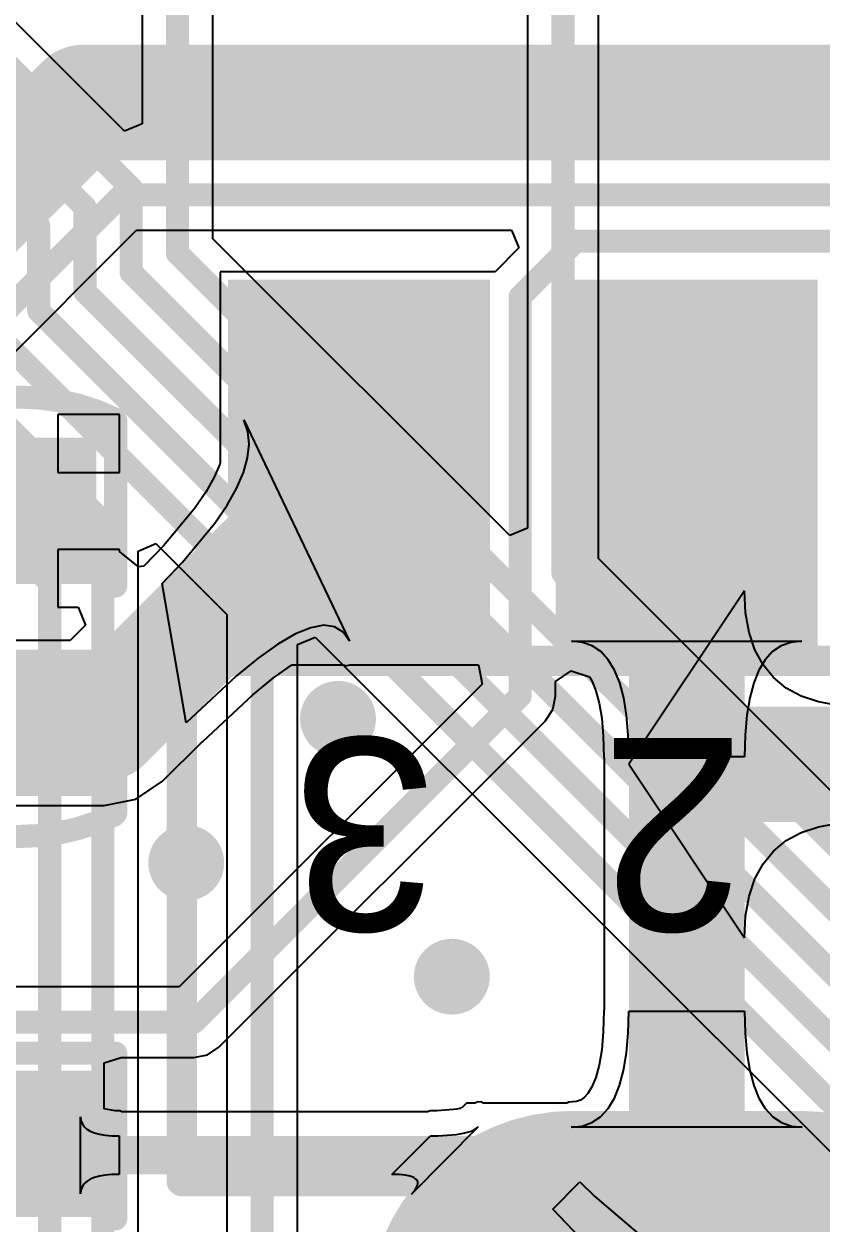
# Model space of a CAD drawing. Header units: millimetres. Extents: x 6.03 to 8.53, y 10.22 to 11.81.
# Drawn here: x 6.9481 to 7.1551, y 10.5953 to 10.9067 of the extents above; entities that cross this region are included whole.
import ezdxf

# ---------------------------------------------------------------- set-up
doc = ezdxf.new("R2010")
doc.units = ezdxf.units.MM
doc.header["$MEASUREMENT"] = 0
for name, color, linetype in [('BottomLayer', 5, 'Continuous'), ('MultiLayer', 9, 'Continuous'), ('TopLayer', 1, 'Continuous'), ('TopOverlay', 2, 'Continuous'), ('TopPaste', 8, 'Continuous'), ('TopSolder', 216, 'Continuous')]:
    doc.layers.add(name, color=color, linetype=linetype)

# ---------------------------------------------------------------- blocks, each defined once
blk = doc.blocks.new('SOT_223_10')
at = {"layer": 'TopLayer', "const_width": 0.09842}
blk.add_lwpolyline([(-0.02943, 0.2215), (0.02963, 0.2215)], dxfattribs=at)
at = {"layer": 'TopLayer', "const_width": 0.04921}
for points in [[(-0.05403, 0.2215, 1), (-0.00482, 0.2215, 1)], [(0.00502, 0.2215, 1), (0.05423, 0.2215, 1)]]:
    blk.add_lwpolyline(points, format="xyb", close=True, dxfattribs=at)
at = {"layer": 'TopLayer'}
for points in [[(0.0301, -0.0435), (0.0301, 0.0465), (-0.0299, -0.0435), (-0.0299, 0.0465)], [(0.1151, -0.0435), (0.1151, 0.0465), (0.0551, -0.0435), (0.0551, 0.0465)]]:
    blk.add_solid(points, dxfattribs=at)
at = {"layer": 'TopOverlay', "const_width": 0.00787}
for points in [[(0.0601, 0.2615), (0.0601, 0.1815)], [(0.1311, 0.1865), (-0.1326, 0.1865)], [(0.1311, 0.1865), (0.1311, 0.0515)], [(0.1311, 0.0515), (-0.1326, 0.0515)]]:
    blk.add_lwpolyline(points, dxfattribs=at)
at = {"layer": 'TopOverlay', "const_width": 0.00394}
for points in [[(0.12913, 0.1865, 1), (0.13307, 0.1865, 1)], [(0.12913, 0.1865, 1), (0.13307, 0.1865, 1)], [(0.05813, 0.1815, 1), (0.06207, 0.1815, 1)], [(0.12913, 0.0515, 1), (0.13307, 0.0515, 1)], [(0.12913, 0.0515, 1), (0.13307, 0.0515, 1)]]:
    blk.add_lwpolyline(points, format="xyb", close=True, dxfattribs=at)
at = {"layer": 'TopPaste', "const_width": 0.09842}
blk.add_lwpolyline([(-0.02943, 0.2215), (0.02963, 0.2215)], dxfattribs=at)
at = {"layer": 'TopPaste', "const_width": 0.04921}
for points in [[(-0.05403, 0.2215, 1), (-0.00482, 0.2215, 1)], [(0.00502, 0.2215, 1), (0.05423, 0.2215, 1)]]:
    blk.add_lwpolyline(points, format="xyb", close=True, dxfattribs=at)
at = {"layer": 'TopPaste'}
for points in [[(0.0301, -0.0435), (0.0301, 0.0465), (-0.0299, -0.0435), (-0.0299, 0.0465)], [(0.1151, -0.0435), (0.1151, 0.0465), (0.0551, -0.0435), (0.0551, 0.0465)]]:
    blk.add_solid(points, dxfattribs=at)
at = {"layer": 'TopSolder', "const_width": 0.10643}
blk.add_lwpolyline([(-0.02943, 0.2215), (0.02963, 0.2215)], dxfattribs=at)
at = {"layer": 'TopSolder', "const_width": 0.05321}
for points in [[(-0.05603, 0.2215, 1), (-0.00282, 0.2215, 1)], [(0.00302, 0.2215, 1), (0.05623, 0.2215, 1)]]:
    blk.add_lwpolyline(points, format="xyb", close=True, dxfattribs=at)
at = {"layer": 'TopSolder'}
for points in [[(0.0341, -0.0475), (0.0341, 0.0505), (-0.0339, -0.0475), (-0.0339, 0.0505)], [(0.1191, -0.0475), (0.1191, 0.0505), (0.0511, -0.0475), (0.0511, 0.0505)]]:
    blk.add_solid(points, dxfattribs=at)
at = {"layer": 'TopOverlay'}
for s, p in [('2', (-0.0149, 0.0715)), ('3', (0.0651, 0.0715))]:
    blk.add_text(s, height=0.05, dxfattribs=at).set_placement(p)
blk = doc.blocks.new('C0603_12')
at = {"layer": 'TopLayer'}
for points in [[(-0.0125, 0.016), (-0.0425, 0.016), (-0.0125, -0.016), (-0.0425, -0.016)], [(0.0425, 0.016), (0.0125, 0.016), (0.0425, -0.016), (0.0125, -0.016)]]:
    blk.add_solid(points, dxfattribs=at)
at = {"layer": 'TopOverlay', "const_width": 0.006}
for points in [[(-0.05154, -0.02444, -0.22601), (-0.05133, 0.02486)], [(0.05154, 0.02444, -0.227259), (0.05134, -0.02486)]]:
    blk.add_lwpolyline(points, format="xyb", dxfattribs=at)
at = {"layer": 'TopOverlay', "const_width": 0.003}
for points in [[(-0.05284, 0.02486, 1), (-0.04983, 0.02486, 1)], [(-0.0525, 0.025, 1), (-0.0495, 0.025, 1)], [(-0.0095, 0.025, 1), (-0.0065, 0.025, 1)], [(0.0065, 0.025, 1), (0.0095, 0.025, 1)], [(0.0495, 0.025, 1), (0.0525, 0.025, 1)], [(0.05004, 0.02444, 1), (0.05304, 0.02444, 1)], [(-0.05304, -0.02444, 1), (-0.05004, -0.02444, 1)], [(-0.0525, -0.025, 1), (-0.0495, -0.025, 1)], [(-0.0095, -0.025, 1), (-0.0065, -0.025, 1)], [(0.0065, -0.025, 1), (0.0095, -0.025, 1)], [(0.0495, -0.025, 1), (0.0525, -0.025, 1)], [(0.04984, -0.02486, 1), (0.05284, -0.02486, 1)]]:
    blk.add_lwpolyline(points, format="xyb", close=True, dxfattribs=at)
at = {"layer": 'TopOverlay', "const_width": 0.006}
for points in [[(-0.008, 0.025), (-0.051, 0.025)], [(0.051, 0.025), (0.008, 0.025)], [(-0.008, -0.025), (-0.051, -0.025)], [(0.051, -0.025), (0.008, -0.025)]]:
    blk.add_lwpolyline(points, dxfattribs=at)
at = {"layer": 'TopPaste'}
for points in [[(-0.0125, 0.016), (-0.0425, 0.016), (-0.0125, -0.016), (-0.0425, -0.016)], [(0.0425, 0.016), (0.0125, 0.016), (0.0425, -0.016), (0.0125, -0.016)]]:
    blk.add_solid(points, dxfattribs=at)
at = {"layer": 'TopSolder'}
for points in [[(-0.0085, 0.02), (-0.0465, 0.02), (-0.0085, -0.02), (-0.0465, -0.02)], [(0.0465, 0.02), (0.0085, 0.02), (0.0465, -0.02), (0.0085, -0.02)]]:
    blk.add_solid(points, dxfattribs=at)
blk = doc.blocks.new('0603_32')
at = {"layer": 'TopLayer'}
for points in [[(-0.0425, -0.016), (-0.0125, -0.016), (-0.0425, 0.016), (-0.0125, 0.016)], [(0.0125, -0.016), (0.0425, -0.016), (0.0125, 0.016), (0.0425, 0.016)]]:
    blk.add_solid(points, dxfattribs=at)
at = {"layer": 'TopOverlay', "const_width": 0.006}
for points in [[(-0.051, 0.025), (-0.051, -0.025)], [(-0.051, 0.025), (-0.008, 0.025)], [(0.008, 0.025), (0.051, 0.025)], [(0.051, 0.025), (0.051, -0.025)], [(-0.051, -0.025), (-0.008, -0.025)], [(0.008, -0.025), (0.051, -0.025)]]:
    blk.add_lwpolyline(points, dxfattribs=at)
at = {"layer": 'TopOverlay', "const_width": 0.003}
for points in [[(-0.0525, 0.025, 1), (-0.0495, 0.025, 1)], [(-0.0525, 0.025, 1), (-0.0495, 0.025, 1)], [(-0.0095, 0.025, 1), (-0.0065, 0.025, 1)], [(0.0065, 0.025, 1), (0.0095, 0.025, 1)], [(0.0495, 0.025, 1), (0.0525, 0.025, 1)], [(0.0495, 0.025, 1), (0.0525, 0.025, 1)], [(-0.0525, -0.025, 1), (-0.0495, -0.025, 1)], [(-0.0525, -0.025, 1), (-0.0495, -0.025, 1)], [(-0.0095, -0.025, 1), (-0.0065, -0.025, 1)], [(0.0065, -0.025, 1), (0.0095, -0.025, 1)], [(0.0495, -0.025, 1), (0.0525, -0.025, 1)], [(0.0495, -0.025, 1), (0.0525, -0.025, 1)]]:
    blk.add_lwpolyline(points, format="xyb", close=True, dxfattribs=at)
at = {"layer": 'TopPaste'}
for points in [[(-0.0425, -0.016), (-0.0125, -0.016), (-0.0425, 0.016), (-0.0125, 0.016)], [(0.0125, -0.016), (0.0425, -0.016), (0.0125, 0.016), (0.0425, 0.016)]]:
    blk.add_solid(points, dxfattribs=at)
at = {"layer": 'TopSolder'}
for points in [[(-0.0465, -0.02), (-0.0085, -0.02), (-0.0465, 0.02), (-0.0085, 0.02)], [(0.0085, -0.02), (0.0465, -0.02), (0.0085, 0.02), (0.0465, 0.02)]]:
    blk.add_solid(points, dxfattribs=at)

msp = doc.modelspace()

# ---------------------------------------------------------------- linework, layer by layer
at = {"layer": 'BottomLayer'}
for p, q in [((6.9741, 10.87895), (6.92318, 10.92986)), ((6.97872, 10.92578), (6.97872, 10.88086)), ((6.99707, 10.85099), (6.99707, 10.92578)), ((7.07872, 10.92578), (7.07872, 10.77587)), ((7.09707, 10.76796), (7.09707, 10.92578)), ((6.97872, 10.88086), (6.9741, 10.87895)), ((7.0741, 10.77396), (6.99707, 10.85099)), ((7.07872, 10.77587), (7.0741, 10.77396)), ((6.97768, 10.76994), (6.9823, 10.77185)), ((6.9823, 10.77185), (7.00065, 10.7535)), ((6.97768, 10.57798), (6.97768, 10.76994)), ((7.19374, 10.67129), (7.09707, 10.76796)), ((7.00065, 10.7535), (7.00065, 10.57852)), ((7.019, 10.74566), (7.02362, 10.74757)), ((7.02362, 10.74757), (7.19107, 10.58013)), ((7.019, 10.52411), (7.019, 10.74566))]:
    msp.add_line(p, q, dxfattribs=at)
at = {"layer": 'BottomLayer', "const_width": 0.006}
for points in [[(6.98789, 10.84719), (6.98789, 10.96738)], [(7.08789, 10.76416), (7.08789, 10.96738)], [(6.91669, 10.92338), (6.97589, 10.86417)], [(6.91172, 10.91138), (6.96389, 10.8592)], [(6.90675, 10.89938), (6.95189, 10.85423)], [(6.83661, 10.87992), (6.95472, 10.76181)], [(6.86614, 10.87992), (6.9685, 10.77756)], [(6.97589, 10.84222), (6.97589, 10.86417)], [(6.96389, 10.83725), (6.96389, 10.8592)], [(6.95189, 10.83228), (6.95189, 10.85423)], [(6.98789, 10.84719), (7.2091, 10.62598)], [(6.97589, 10.84222), (7.20591, 10.61221)], [(6.96389, 10.83725), (7.20253, 10.59861)], [(6.95189, 10.83228), (7.19756, 10.58661)], [(6.93989, 10.82723), (7.00983, 10.7573)], [(6.9685, 10.47638), (6.9685, 10.77756)], [(7.08789, 10.76416), (7.21407, 10.63798)], [(6.95472, 10.49213), (6.95472, 10.76181)], [(7.00983, 10.50787), (7.00983, 10.7573)]]:
    msp.add_lwpolyline(points, dxfattribs=at)
at = {"layer": 'BottomLayer'}
for points, const_width in [([(6.97439, 10.86417, 1), (6.97739, 10.86417, 1)], 0.003), ([(6.97439, 10.86417, 1), (6.97739, 10.86417, 1)], 0.003), ([(6.96239, 10.8592, 1), (6.96539, 10.8592, 1)], 0.003), ([(6.96239, 10.8592, 1), (6.96539, 10.8592, 1)], 0.003), ([(6.95039, 10.85423, 1), (6.95339, 10.85423, 1)], 0.003), ([(6.95039, 10.85423, 1), (6.95339, 10.85423, 1)], 0.003), ([(6.98639, 10.84719, 1), (6.98939, 10.84719, 1)], 0.003), ([(6.98639, 10.84719, 1), (6.98939, 10.84719, 1)], 0.003), ([(6.97439, 10.84222, 1), (6.97739, 10.84222, 1)], 0.003), ([(6.97439, 10.84222, 1), (6.97739, 10.84222, 1)], 0.003), ([(6.96239, 10.83725, 1), (6.96539, 10.83725, 1)], 0.003), ([(6.96239, 10.83725, 1), (6.96539, 10.83725, 1)], 0.003), ([(6.95039, 10.83228, 1), (6.95339, 10.83228, 1)], 0.003), ([(6.95039, 10.83228, 1), (6.95339, 10.83228, 1)], 0.003), ([(6.967, 10.77756, 1), (6.97, 10.77756, 1)], 0.003), ([(6.967, 10.77756, 1), (6.97, 10.77756, 1)], 0.003), ([(7.08639, 10.76416, 1), (7.08939, 10.76416, 1)], 0.003), ([(7.08639, 10.76416, 1), (7.08939, 10.76416, 1)], 0.003), ([(6.95322, 10.76181, 1), (6.95622, 10.76181, 1)], 0.003), ([(6.95322, 10.76181, 1), (6.95622, 10.76181, 1)], 0.003), ([(7.00833, 10.7573, 1), (7.01133, 10.7573, 1)], 0.003), ([(7.00833, 10.7573, 1), (7.01133, 10.7573, 1)], 0.003), ([(7.02461, 10.72638, 1), (7.03445, 10.72638, 1)], 0.00984), ([(6.98524, 10.68898, 1), (6.99508, 10.68898, 1)], 0.00984), ([(7.05413, 10.65945, 1), (7.06398, 10.65945, 1)], 0.00984)]:
    msp.add_lwpolyline(points, format="xyb", close=True, dxfattribs=dict(at, const_width=const_width))
at = {"layer": 'MultiLayer', "const_width": 0.00984}
for points in [[(7.02461, 10.72638, 1), (7.03445, 10.72638, 1)], [(6.98524, 10.68898, 1), (6.99508, 10.68898, 1)], [(7.05413, 10.65945, 1), (7.06398, 10.65945, 1)]]:
    msp.add_lwpolyline(points, format="xyb", close=True, dxfattribs=at)
at = {"layer": 'TopLayer'}
for p, q in [((6.94004, 10.81597), (6.97729, 10.85322)), ((6.97729, 10.85322), (7.07455, 10.85322)), ((7.07455, 10.85322), (7.07646, 10.8486)), ((7.07646, 10.8486), (7.07028, 10.84242)), ((7.07028, 10.84241), (6.99898, 10.84241)), ((6.99898, 10.84241), (6.99898, 10.80613)), ((7.07028, 10.84242), (7.07028, 10.84241)), ((6.99898, 10.80613), (6.99898, 10.80612)), ((6.99898, 10.80612), (6.99898, 10.80607)), ((6.99898, 10.80607), (6.99898, 10.80232)), ((6.97285, 10.80535), (6.95685, 10.80535)), ((6.95685, 10.80535), (6.95685, 10.79035)), ((6.97285, 10.79035), (6.97285, 10.80535)), ((6.99898, 10.80232), (6.99895, 10.80187)), ((7.00612, 10.80095), (7.0051, 10.80396)), ((7.0051, 10.80396), (7.03253, 10.74653)), ((6.99895, 10.80187), (6.99898, 10.80178)), ((6.99898, 10.80178), (6.99898, 10.79288)), ((7.00644, 10.79767), (7.00612, 10.80095)), ((7.00607, 10.79411), (7.00644, 10.79767)), ((7.005, 10.79028), (7.00607, 10.79411)), ((6.95685, 10.79035), (6.97285, 10.79035)), ((6.99886, 10.79245), (6.9974, 10.78907)), ((6.99898, 10.79288), (6.99886, 10.79245)), ((7.00322, 10.78617), (7.005, 10.79028)), ((6.9974, 10.78907), (6.99523, 10.78522)), ((6.99523, 10.78522), (6.99239, 10.78106)), ((7.00075, 10.7818), (7.00322, 10.78617)), ((6.99239, 10.78106), (6.98431, 10.77134)), ((6.99758, 10.77714), (7.00075, 10.7818)), ((6.98915, 10.76701), (6.99758, 10.77714)), ((6.98431, 10.77134), (6.9792, 10.76603)), ((6.97285, 10.77035), (6.95685, 10.77035)), ((6.95685, 10.77035), (6.95685, 10.75535)), ((6.97285, 10.76978), (6.97285, 10.77035)), ((6.97774, 10.76584), (6.97285, 10.76978)), ((6.9792, 10.76603), (6.97774, 10.76584)), ((6.98389, 10.76153), (6.98915, 10.76701)), ((6.9901, 10.72532), (6.98389, 10.76153)), ((7.13498, 10.75957), (7.10498, 10.71457)), ((7.13528, 10.75387), (7.13498, 10.75957)), ((6.95685, 10.75535), (6.9621, 10.75535)), ((6.9621, 10.75535), (6.96401, 10.75073)), ((7.13618, 10.74877), (7.13528, 10.75387)), ((6.96401, 10.75073), (6.96001, 10.74673)), ((7.02245, 10.75003), (7.01849, 10.74841)), ((7.02583, 10.75065), (7.02245, 10.75003)), ((7.02863, 10.75028), (7.02583, 10.75065)), ((7.03087, 10.74891), (7.02863, 10.75028)), ((6.96001, 10.74673), (6.80118, 10.74673)), ((7.01849, 10.74841), (7.01396, 10.74579)), ((7.03253, 10.74653), (7.03087, 10.74891)), ((7.09293, 10.74623), (7.0901, 10.74653)), ((7.0901, 10.74653), (7.14986, 10.74653)), ((7.09546, 10.74533), (7.09293, 10.74623)), ((7.13768, 10.74427), (7.13618, 10.74877)), ((7.14703, 10.74623), (7.1445, 10.74533)), ((7.14986, 10.74653), (7.14703, 10.74623)), ((7.01396, 10.74579), (7.00886, 10.74217)), ((7.09769, 10.74383), (7.09546, 10.74533)), ((7.09962, 10.74173), (7.09769, 10.74383)), ((7.13978, 10.74037), (7.13768, 10.74427)), ((7.14227, 10.74383), (7.14034, 10.74173)), ((7.1445, 10.74533), (7.14227, 10.74383)), ((7.00886, 10.74217), (7.00318, 10.73755)), ((7.01279, 10.737), (7.01747, 10.74032)), ((7.01747, 10.74032), (7.01764, 10.74041)), ((7.01764, 10.74041), (7.03036, 10.74041)), ((7.03036, 10.74041), (7.03036, 10.74041)), ((7.03036, 10.74041), (7.03042, 10.74041)), ((7.03042, 10.74041), (7.03096, 10.74041)), ((7.03096, 10.74041), (7.03139, 10.74014)), ((7.03139, 10.74014), (7.03264, 10.74041)), ((7.03264, 10.74041), (7.06597, 10.74041)), ((7.06597, 10.74041), (7.06692, 10.73541)), ((7.10126, 10.73903), (7.09962, 10.74173)), ((7.14034, 10.74173), (7.1387, 10.73903)), ((7.14248, 10.73707), (7.13978, 10.74037)), ((7.00318, 10.73755), (6.9901, 10.72532)), ((7.00745, 10.73265), (7.01279, 10.737)), ((7.08595, 10.73605), (7.09, 10.73888)), ((7.09, 10.73888), (7.09474, 10.73727)), ((7.09474, 10.73727), (7.09544, 10.73611)), ((7.1026, 10.73573), (7.10126, 10.73903)), ((7.1387, 10.73903), (7.13736, 10.73573)), ((7.14578, 10.73437), (7.14248, 10.73707)), ((7.06692, 10.73541), (6.98833, 10.65681)), ((7.08595, 10.73228), (7.08595, 10.73605)), ((7.09544, 10.73611), (7.09643, 10.73367)), ((7.10364, 10.73183), (7.1026, 10.73573)), ((7.13736, 10.73573), (7.13632, 10.73183)), ((7.14968, 10.73227), (7.14578, 10.73437)), ((6.99453, 10.72058), (7.00745, 10.73265)), ((7.08525, 10.72877), (7.08595, 10.73228)), ((7.09643, 10.73367), (7.09728, 10.73046)), ((7.10438, 10.72733), (7.10364, 10.73183)), ((7.13632, 10.73183), (7.13557, 10.72733)), ((7.15418, 10.73077), (7.14968, 10.73227)), ((7.15928, 10.72987), (7.15418, 10.73077)), ((7.08326, 10.7258), (7.08525, 10.72877)), ((7.09728, 10.73046), (7.09794, 10.72652)), ((6.99861, 10.64115), (7.08326, 10.7258)), ((7.09794, 10.72652), (7.09834, 10.72186)), ((7.10483, 10.72223), (7.10438, 10.72733)), ((7.13557, 10.72733), (7.13513, 10.72223)), ((7.09834, 10.72186), (7.09849, 10.71636)), ((7.10498, 10.71653), (7.10483, 10.72223)), ((7.13513, 10.72223), (7.13498, 10.71653)), ((6.98402, 10.71017), (6.99435, 10.72051)), ((6.99435, 10.72051), (6.99453, 10.72058)), ((7.09849, 10.71636), (7.09857, 10.71618)), ((7.09857, 10.71618), (7.09857, 10.65086)), ((7.13498, 10.71653), (7.10498, 10.71653)), ((7.10498, 10.71457), (7.10498, 10.71457)), ((7.10498, 10.71457), (7.10498, 10.71457)), ((7.10498, 10.71457), (7.10498, 10.71457)), ((7.10498, 10.71457), (7.10498, 10.71457)), ((7.10498, 10.71457), (7.10498, 10.71457)), ((7.10498, 10.71457), (7.10498, 10.71457)), ((7.10498, 10.71457), (7.10498, 10.71457)), ((7.10498, 10.71457), (7.10498, 10.71457)), ((7.10498, 10.71457), (7.10498, 10.71457)), ((7.10498, 10.71457), (7.10498, 10.71457)), ((7.10498, 10.71457), (7.13498, 10.66957)), ((6.97707, 10.70553), (6.98402, 10.71017)), ((6.89334, 10.7039), (6.96888, 10.7039)), ((6.96888, 10.7039), (6.97707, 10.70553)), ((7.14578, 10.69477), (7.14968, 10.69687)), ((7.14968, 10.69687), (7.15418, 10.69837)), ((7.15418, 10.69837), (7.15928, 10.69927)), ((7.14248, 10.69207), (7.14578, 10.69477)), ((7.13978, 10.68877), (7.14248, 10.69207)), ((7.13768, 10.68487), (7.13978, 10.68877)), ((7.13618, 10.68037), (7.13768, 10.68487)), ((7.13528, 10.67527), (7.13618, 10.68037)), ((7.13498, 10.66957), (7.13528, 10.67527)), ((6.98833, 10.65681), (6.91978, 10.65681)), ((7.09849, 10.65068), (7.09834, 10.64515)), ((7.09857, 10.65086), (7.09849, 10.65068)), ((7.10483, 10.64478), (7.10498, 10.65051)), ((7.10498, 10.65051), (7.13498, 10.65051)), ((7.13498, 10.65051), (7.13513, 10.64478)), ((7.09834, 10.64515), (7.09793, 10.64048)), ((7.10438, 10.63966), (7.10483, 10.64478)), ((7.13513, 10.64478), (7.13558, 10.63966)), ((6.99564, 10.63916), (6.99861, 10.64115)), ((7.09793, 10.64048), (7.09727, 10.63652)), ((6.96885, 10.63708), (6.97328, 10.63846)), ((6.97328, 10.63846), (6.99213, 10.63846)), ((6.99213, 10.63846), (6.99564, 10.63916)), ((7.10363, 10.63514), (7.10438, 10.63966)), ((7.13558, 10.63966), (7.13633, 10.63514)), ((6.96885, 10.62512), (6.96885, 10.63708)), ((7.09727, 10.63652), (7.09641, 10.6333)), ((7.10258, 10.63123), (7.10363, 10.63514)), ((7.13633, 10.63514), (7.13738, 10.63123)), ((7.09641, 10.6333), (7.09541, 10.63085)), ((7.10123, 10.62792), (7.10258, 10.63123)), ((7.13738, 10.63123), (7.13873, 10.62792)), ((7.09338, 10.62807), (7.09244, 10.62744)), ((7.09437, 10.62914), (7.09338, 10.62807)), ((7.09541, 10.63085), (7.09437, 10.62914)), ((7.09958, 10.6252), (7.10123, 10.62792)), ((7.13873, 10.62792), (7.14038, 10.6252)), ((6.97175, 10.62463), (6.96885, 10.62512)), ((7.05953, 10.62495), (7.05516, 10.62463)), ((7.06037, 10.62509), (7.05953, 10.62495)), ((7.0611, 10.62525), (7.06037, 10.62509)), ((7.06157, 10.6254), (7.0611, 10.62525)), ((7.06165, 10.62543), (7.06157, 10.6254)), ((7.06284, 10.62663), (7.06165, 10.62543)), ((7.06498, 10.62663), (7.06284, 10.62663)), ((7.06587, 10.627), (7.06498, 10.62663)), ((7.0662, 10.62687), (7.06587, 10.627)), ((7.06654, 10.62697), (7.0662, 10.62687)), ((7.06719, 10.62663), (7.06654, 10.62697)), ((7.08889, 10.62663), (7.06719, 10.62663)), ((7.0893, 10.62684), (7.08889, 10.62663)), ((7.09138, 10.62706), (7.0893, 10.62684)), ((7.09244, 10.62744), (7.09138, 10.62706)), ((7.09763, 10.6231), (7.09958, 10.6252)), ((7.14038, 10.6252), (7.14233, 10.6231)), ((6.96273, 10.60311), (6.96273, 10.62311)), ((6.96273, 10.62311), (6.96283, 10.62216)), ((6.96283, 10.62216), (6.96313, 10.62131)), ((6.9729, 10.6246), (6.97175, 10.62463)), ((6.97348, 10.62435), (6.9729, 10.6246)), ((6.97359, 10.62433), (6.97348, 10.62435)), ((7.05278, 10.62433), (6.97359, 10.62433)), ((7.05343, 10.62461), (7.05278, 10.62433)), ((7.05516, 10.62463), (7.05343, 10.62461)), ((7.09283, 10.62069), (7.09538, 10.62159)), ((7.09538, 10.62159), (7.09763, 10.6231)), ((7.14233, 10.6231), (7.14458, 10.62159)), ((7.14458, 10.62159), (7.14713, 10.62069)), ((6.96313, 10.62131), (6.96363, 10.62056)), ((6.96363, 10.62056), (6.96433, 10.61991)), ((6.96433, 10.61991), (6.96523, 10.61936)), ((6.96523, 10.61936), (6.96633, 10.61891)), ((6.96633, 10.61891), (6.96763, 10.61856)), ((6.96763, 10.61856), (6.96913, 10.61831)), ((7.0659, 10.62051), (7.0486, 10.60303)), ((7.05544, 10.61814), (7.06029, 10.6185)), ((7.06029, 10.6185), (7.06161, 10.61871)), ((7.06161, 10.61871), (7.06277, 10.61897)), ((7.06277, 10.61897), (7.06378, 10.61928)), ((7.06378, 10.61928), (7.06464, 10.61964)), ((7.06464, 10.61964), (7.06535, 10.62005)), ((7.06535, 10.62005), (7.0659, 10.62051)), ((7.08998, 10.62039), (7.09283, 10.62069)), ((7.14998, 10.62039), (7.08998, 10.62039)), ((7.14713, 10.62069), (7.14998, 10.62039)), ((6.96913, 10.61831), (6.97083, 10.61816)), ((6.97083, 10.61816), (6.97273, 10.61811)), ((6.97273, 10.61811), (6.97273, 10.60811)), ((7.04351, 10.60811), (7.05351, 10.61811)), ((7.05351, 10.61811), (7.05544, 10.61814)), ((6.96433, 10.60631), (6.96363, 10.60566)), ((6.96523, 10.60686), (6.96433, 10.60631)), ((6.96633, 10.60731), (6.96523, 10.60686)), ((6.96763, 10.60766), (6.96633, 10.60731)), ((6.96913, 10.60791), (6.96763, 10.60766)), ((6.97083, 10.60806), (6.96913, 10.60791)), ((6.97273, 10.60811), (6.97083, 10.60806)), ((7.04538, 10.60806), (7.04351, 10.60811)), ((7.04695, 10.60791), (7.04538, 10.60806)), ((7.04822, 10.60765), (7.04695, 10.60791)), ((7.04918, 10.6073), (7.04822, 10.60765)), ((7.04984, 10.60684), (7.04918, 10.6073)), ((7.0502, 10.60628), (7.04984, 10.60684)), ((7.05025, 10.60562), (7.0502, 10.60628)), ((7.08523, 10.59909), (7.0923, 10.60616)), ((7.0923, 10.60616), (7.09613, 10.60241)), ((6.96283, 10.60406), (6.96273, 10.60311)), ((6.96313, 10.60491), (6.96283, 10.60406)), ((6.96363, 10.60566), (6.96313, 10.60491)), ((7.0486, 10.60303), (7.04945, 10.60399)), ((7.04945, 10.60399), (7.05, 10.60486)), ((7.05, 10.60486), (7.05025, 10.60562)), ((7.09613, 10.60241), (7.10909, 10.59135)), ((7.09234, 10.59167), (7.08523, 10.59909))]:
    msp.add_line(p, q, dxfattribs=at)
for points, const_width in [([(6.92361, 10.84646), (6.96354, 10.88639)], 0.03), ([(6.96354, 10.88639), (7.26699, 10.88639)], 0.03), ([(6.93355, 10.82246), (6.97348, 10.86239)], 0.006), ([(6.97348, 10.86239), (7.238, 10.86239)], 0.006), ([(7.07677, 10.83593), (7.09123, 10.85039)], 0.006), ([(7.09123, 10.85039), (7.22047, 10.85039)], 0.006), ([(7.07677, 10.73228), (7.07677, 10.83593)], 0.006), ([(6.96888, 10.72531), (7.03498, 10.79141)], 0.03), ([(7.11998, 10.71457), (7.11998, 10.79141)], 0.03), ([(6.87402, 10.72531), (6.96888, 10.72531)], 0.03), ([(6.99213, 10.64764), (7.07677, 10.73228)], 0.006), ([(7.11998, 10.57141), (7.11998, 10.71457)], 0.03), ([(7.11998, 10.71457), (7.30709, 10.71457)], 0.03), ([(6.90354, 10.64764), (6.99213, 10.64764)], 0.006), ([(6.94685, 10.61311), (7.07828, 10.61311)], 0.01), ([(7.07828, 10.61311), (7.11998, 10.57141)], 0.01)]:
    msp.add_lwpolyline(points, dxfattribs=dict(at, const_width=const_width))
for points, const_width in [([(6.95604, 10.88639, 1), (6.97104, 10.88639, 1)], 0.015), ([(6.95604, 10.88639, 1), (6.97104, 10.88639, 1)], 0.015), ([(6.97198, 10.86239, 1), (6.97498, 10.86239, 1)], 0.003), ([(6.97198, 10.86239, 1), (6.97498, 10.86239, 1)], 0.003), ([(7.08973, 10.85039, 1), (7.09273, 10.85039, 1)], 0.003), ([(7.08973, 10.85039, 1), (7.09273, 10.85039, 1)], 0.003), ([(7.07527, 10.83593, 1), (7.07827, 10.83593, 1)], 0.003), ([(7.07527, 10.83593, 1), (7.07827, 10.83593, 1)], 0.003), ([(7.02748, 10.79141, 1), (7.04248, 10.79141, 1)], 0.015), ([(7.11248, 10.79141, 1), (7.12748, 10.79141, 1)], 0.015), ([(6.96138, 10.72531, 1), (6.97638, 10.72531, 1)], 0.015), ([(6.96138, 10.72531, 1), (6.97638, 10.72531, 1)], 0.015), ([(7.02461, 10.72638, 1), (7.03445, 10.72638, 1)], 0.00984), ([(7.07527, 10.73228, 1), (7.07827, 10.73228, 1)], 0.003), ([(7.07527, 10.73228, 1), (7.07827, 10.73228, 1)], 0.003), ([(7.11248, 10.71457, 1), (7.12748, 10.71457, 1)], 0.015), ([(7.11248, 10.71457, 1), (7.12748, 10.71457, 1)], 0.015), ([(7.11248, 10.71457, 1), (7.12748, 10.71457, 1)], 0.015), ([(6.98524, 10.68898, 1), (6.99508, 10.68898, 1)], 0.00984), ([(7.05413, 10.65945, 1), (7.06398, 10.65945, 1)], 0.00984), ([(6.99063, 10.64764, 1), (6.99363, 10.64764, 1)], 0.003), ([(6.99063, 10.64764, 1), (6.99363, 10.64764, 1)], 0.003), ([(6.94435, 10.61311, 1), (6.94935, 10.61311, 1)], 0.005), ([(7.07578, 10.61311, 1), (7.08078, 10.61311, 1)], 0.005), ([(7.07578, 10.61311, 1), (7.08078, 10.61311, 1)], 0.005)]:
    msp.add_lwpolyline(points, format="xyb", close=True, dxfattribs=dict(at, const_width=const_width))

# ---------------------------------------------------------------- block references
for name, p, rotation in [('SOT_223_10', (7.12008, 10.79291), 180), ('C0603_12', (6.94685, 10.75285), 90), ('0603_32', (6.94685, 10.58858), 270)]:
    msp.add_blockref(name, p, dxfattribs=dict(rotation=rotation))

doc.saveas('drawing.dxf')
